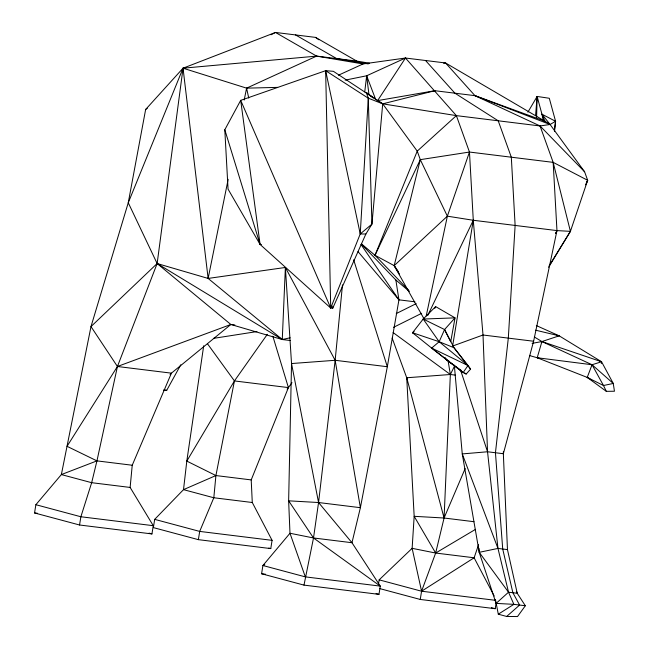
<?xml version="1.0" encoding="UTF-8"?>
<svg xmlns="http://www.w3.org/2000/svg" width="649" height="649" viewBox="0 0 649 649"><rect width="100%" height="100%" fill="white"/><g stroke="black" fill="none" stroke-linecap="round" stroke-linejoin="round"><path stroke-width="0.97" d="M426.215 315.933L447.364 216.174L420.301 159.654L417.234 151.136L382.707 103.84L333.399 71.317L325.652 70.684L240.698 100.344L224.797 129.776L228.059 189.135L260.087 244.454L330.714 308.024L332.75 308.194L332.759 306.166M536.601 117.615L537.121 96.45L549.297 98.267L555.576 121.298L554.546 131.374M261.515 244.576L260.087 244.454L240.698 100.344L330.714 308.024L360.236 233.94L368.291 98.194L366.296 92.547L376.818 100.027M535.571 115.579L537.121 96.45L527.905 112.163M548.6 267.234L570.414 231.352L587.669 180.3L584.603 171.782L550.068 124.486L544.99 121.249L445.571 62.977L405.471 58.029L377.621 100.603L382.707 103.84L371.934 224.132L365.866 234.038L332.75 308.194M132.234 465.236L96.944 460.879L61.363 474.573L35.873 504.703L34.551 512.953L79.551 525L151.947 533.932L153.269 525.69L130.133 487.44L132.234 465.236L171.409 373.159L230.857 324.484L234.857 324.979M267.331 334.316L234.435 380.931L215.914 475.555L213.813 497.759L199.689 531.409L198.367 539.66L270.771 548.592L272.085 540.341L252.283 502.504L251.204 479.911L288.407 387.591L292.001 382.683M342.485 284.862L335.152 360.292L318.554 502.529L313.508 537.972L304 585.114L378.967 594.362L380.282 586.12L351.969 542.718L318.554 502.529L291.531 363.545L285.382 267.461L208.134 278.429L157.139 263.535L128.259 202.748L145.644 109.47L183.042 68.194L275.484 32.45L315.584 37.399L356.715 61.063L369.557 63.229M364.73 91.858L366.669 75.779L405.471 58.029L456.369 115.627L469.47 152.044L473.283 220.271L483.01 335.006L487.545 451.769L497.97 548.429L508.532 592.204L513.886 604.349L525.333 605.76L517.529 616.55L506.658 616.469L498.294 614.181L495.422 599.4M554.384 130.335L555.576 121.298L541.964 114.216L537.121 96.45M601.323 363.554L601.566 361.761L559.162 335.825L536.35 325.571M79.551 525L80.874 516.758L91.663 482.694L96.944 460.879L117.437 366.498L157.139 263.535L183.042 68.194L316.615 56.114L356.715 61.063M203.697 345.779L186.807 461.09L183.513 489.646L154.689 519.362L153.367 527.605L198.367 539.66M304 585.114L261.588 573.757L262.91 565.514L289.981 533.259L288.643 500.825L291.531 363.545L335.152 360.292L387.323 366.734L398.948 299.838L395.858 280.003L361.347 244.146M378.57 583.516L379.162 579.849L412.131 548.324L414.167 516.312L406.728 377.759L392.15 338.08M496.096 603.205L495.219 608.705L420.252 599.457L421.574 591.215L435.657 553.037L444.078 518.016L465.146 468.594M290.249 340.514L282.266 339.532L208.134 278.429L228.164 179.319M244.194 100.035L246.596 88.15L316.615 56.114L363.051 63.951L405.471 58.029M525.333 605.76L517.237 593.275L507.461 549.598L503.348 453.716L533.608 341.244L556.964 230.598L553.159 162.364L540.049 125.955L474.979 95.663L434.879 90.714L377.621 100.603M585.512 184.86L587.669 180.3L553.159 162.364L469.47 152.044L420.301 159.654L394.178 265.636L424.186 319.121M534.33 336.969L541.923 341.552L601.566 361.761L613.256 383.462L614.449 391.233L606.32 391.339L603.489 385.514L587.223 377.41L537.202 357.745L541.923 341.552L559.162 335.825L535.555 330.179M478.589 544.689L474.119 557.783L421.574 591.215L379.162 579.849M361.517 243.894L375 255.3L394.178 265.636L447.364 216.174L469.47 152.044M606.32 391.339L587.223 377.41L592.05 364.746L601.566 361.761L599.627 361.258M408.821 290.436L375 255.3L417.234 151.136L456.369 115.627L540.049 125.955L550.068 124.486L555.576 121.298M277.683 87.38L246.596 88.15L183.042 68.194L128.259 202.748L90.99 326.593L61.363 474.573L91.663 482.694L130.133 487.44M555.747 233.364L556.964 230.598L570.414 231.352L553.159 162.364M423.197 319.048L455.046 317.856L444.573 329.546L439.17 341.723L431.658 348.083L412.537 332.734L423.197 319.048L435.641 306.596L455.046 317.856L450.714 341.763L444.573 329.546L423.197 319.048L439.17 341.723L467.994 365.541L470.566 369.119L466.177 374.051L463.118 372.567L431.658 348.083L467.994 365.541L463.118 372.567L431.658 348.083M375 255.3L420.301 159.654M586.371 183.042L587.669 180.3M427.796 315.39L473.283 220.271L556.964 230.598L555.649 233.34M434.806 308.348L435.641 306.596M454.405 366.344L450.349 374.505L444.078 518.016L473.965 521.699M163.946 390.219L166.736 390.309L180.779 364.77M272.848 336.198L288.407 387.591L234.435 380.931L186.807 461.09L215.914 475.555L251.204 479.911M549.184 265.782L570.414 231.352M287.118 389.132L288.407 387.591M170.07 374.676L171.409 373.159L117.437 366.498L90.99 326.593L157.139 263.535L282.266 339.532L290.127 337.78M454.324 365.2L462.258 453.919L479.213 552.323L496.104 603.392L508.532 592.204L517.237 593.275L516.377 591.442M506.658 616.469L519.606 605.055L512.88 592.74L502.715 549.013L495.447 452.742L508.313 338.129L515.128 225.43L511.315 157.204L498.213 120.795L454.925 93.188L425.525 60.503M325.652 70.684L360.236 233.94L371.934 224.132L368.291 98.194L325.652 70.684L330.714 308.024M414.297 333.659L412.537 332.734L414.094 331.574M145.644 109.47L147.274 108.294M498.294 614.181L513.886 604.349L496.104 603.392M475.522 529.349L435.657 553.037L412.131 548.324L421.574 591.215L495.536 600.333M270.998 34.77L275.484 32.45L316.615 56.114M396.255 313.572L416.196 303.651M393.562 327.315L421.655 313.329M338.421 75.219L363.051 63.951M215.914 475.555L183.513 489.646L213.813 497.759L252.283 502.504M264.76 564.735L262.91 565.514L305.322 576.872L380.282 586.12L313.508 537.972L288.643 500.825L318.554 502.529L360.39 507.688L387.323 366.734L353.656 259.795M305.322 576.872L289.981 533.259L313.508 537.972L351.969 542.718L360.39 507.688L335.152 360.292L285.382 267.461L282.266 339.532L230.857 324.484L117.437 366.498L67.034 446.317L96.944 460.879M368.291 98.194L382.707 103.84L434.879 90.714M479.011 548.283L479.213 552.323L497.97 548.429L507.461 549.598M345.13 80.143L366.669 75.779L375.576 99.24M532.107 343.362L541.923 341.552L592.05 364.746L613.256 383.462L603.489 385.514L592.05 364.746L537.202 357.745L529.535 355.555M213.472 338.372L256.955 331.574M443.6 63.253L445.571 62.977L474.979 95.663L550.068 124.486L541.964 114.216L543.302 120.819L544.99 121.249L541.964 114.216M503.348 451.712L503.348 453.716L487.545 451.769L462.258 453.919L497.97 548.429M494.205 596.017L474.119 557.783L435.657 553.037L414.167 516.312L444.078 518.016L406.728 377.759L450.349 374.505L455.363 375.122M360.236 233.94L365.866 234.038M557.175 335.614L559.162 335.825M358.021 251.609L398.948 299.838L414.922 301.801M533.608 341.244L483.01 335.006L452.613 346.047L473.283 220.271L447.364 216.174M163.767 389.944L166.736 390.309M153.269 525.69L80.874 516.758L35.873 504.703M272.085 540.341L199.689 531.409L154.689 519.362M34.551 512.953L37.569 513.318M261.588 573.757L265.587 574.251M382.707 103.84L456.369 115.627M368.283 63.926L336.669 58.588L295.53 34.924M537.202 357.745L539.181 358.102M268.808 548.064L270.771 548.592M491.358 607.667L495.219 608.705M379.77 588.611L420.252 599.457M376.071 593.592L378.967 594.362M149.019 533.145L151.947 533.932M412.537 332.734L439.17 341.723L453.992 347.718L467.994 365.541M474.979 95.663L544.99 121.249M445.165 357.631L446.934 360.098L448.824 360.82M587.223 377.41L589.86 378.748M446.934 360.098L461.366 370.563M464.57 372.891L466.177 374.051M315.584 37.399L318.829 39.759M393.116 332.572L450.349 374.505L448.053 360.552M366.296 92.547L372.964 97.829M157.139 263.535L230.857 324.484M395.858 280.003L409.332 291.401M540.049 125.955L584.603 171.782M470.566 369.119L453.992 347.718L444.573 329.546M479.213 552.323L508.532 592.204M207.502 343.8L234.435 380.931M398.186 271.452L394.178 265.636L399.451 274.016M360.974 244.478L398.948 299.838M406.728 377.759L407.385 379.673M460.555 370.076L487.545 451.769M224.797 129.776L260.087 244.454M246.596 88.15L248.737 98.056M366.669 75.779L368.957 94.592M183.042 68.194L208.134 278.429"/></g></svg>
